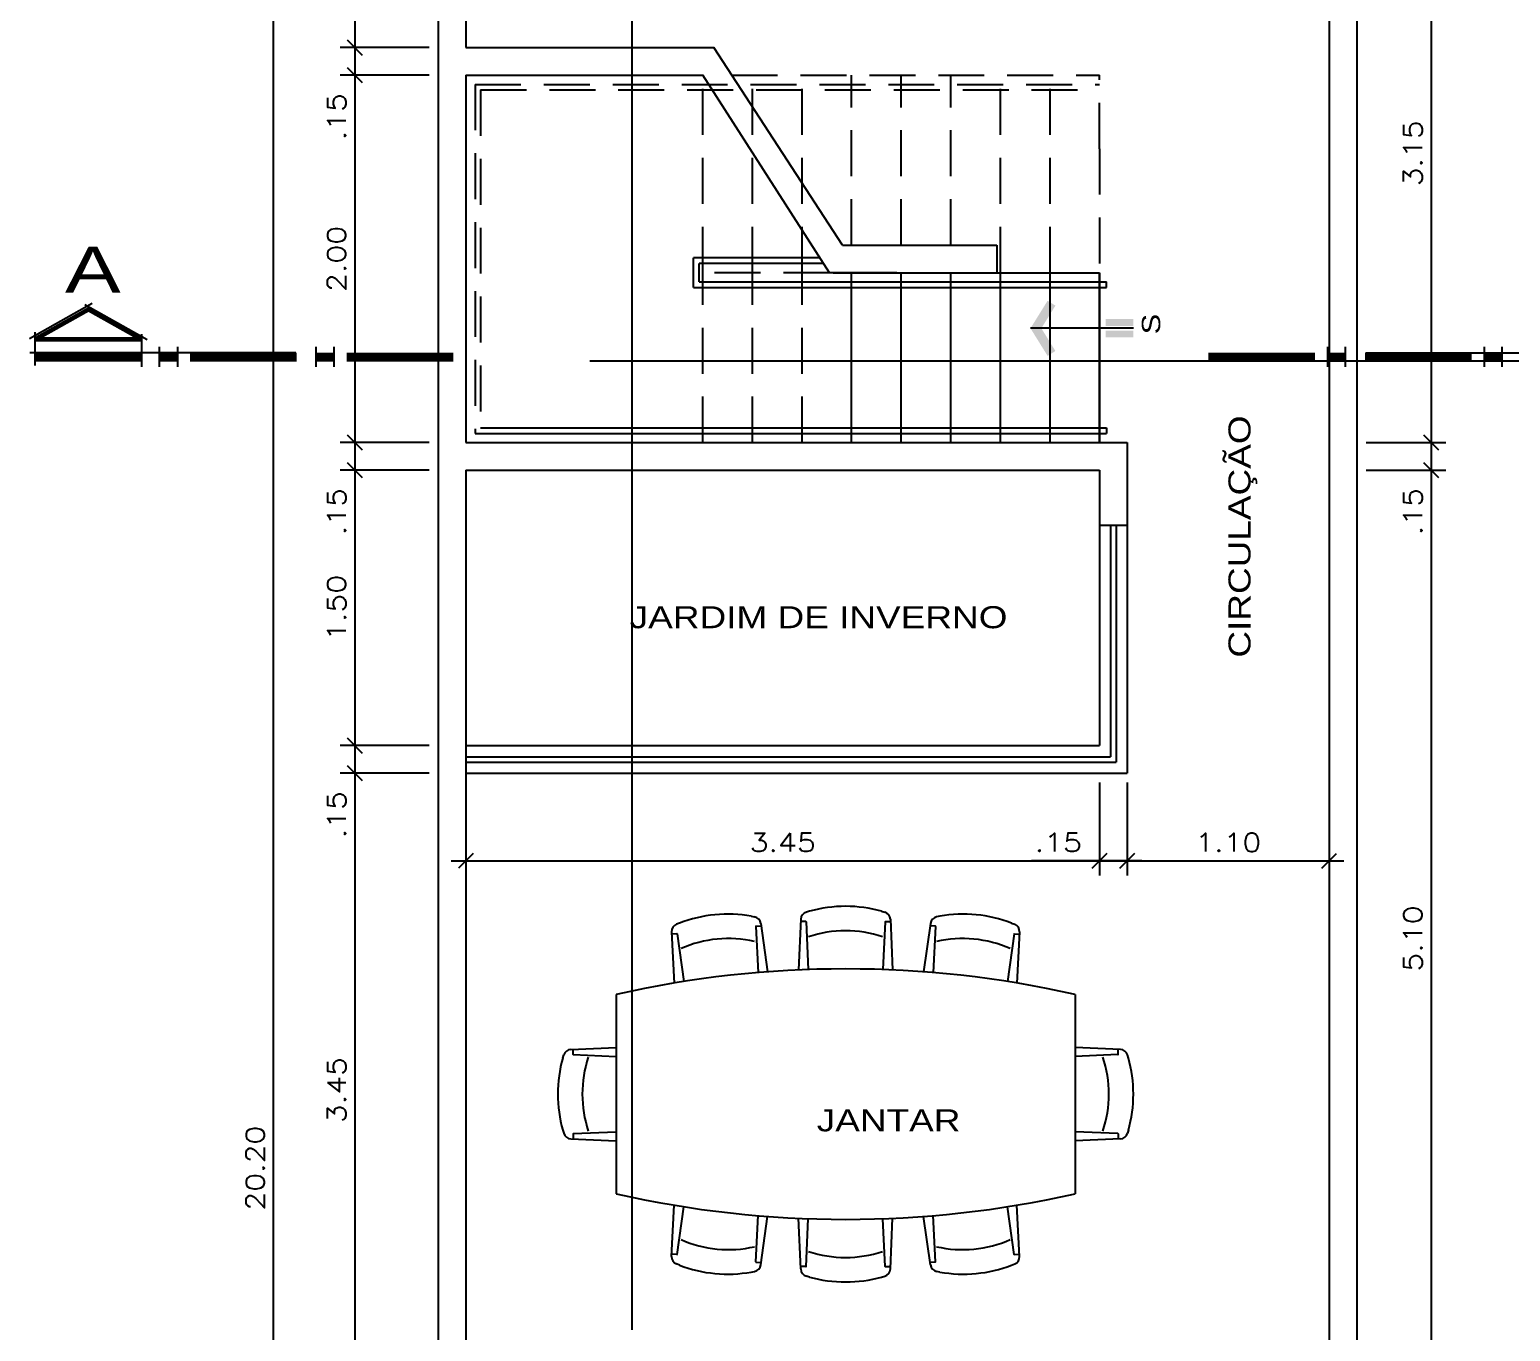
# Model space of a CAD drawing. Extents: x -6 to 123, y -41 to 65.
# Drawn here: x -5.5 to 2.56, y -3.19 to 3.9 of the extents above; entities that cross this region are included whole.
import ezdxf

# ---------------------------------------------------------------- set-up
doc = ezdxf.new("R2010")
doc.units = 0
doc.header["$MEASUREMENT"] = 0
doc.linetypes.add('ACAD_ISO10W100', pattern=[18.5, 12, -3, 0.5, -3])
doc.linetypes.add('DASHED2', pattern=[0.375, 0.25, -0.125])
doc.layers.get('0').update_dxf_attribs({"linetype": 'CONTINUOUS'})
doc.layers.get('DEFPOINTS').update_dxf_attribs({"linetype": 'CONTINUOUS'})
for name, color, linetype in [('ACESSÓRIO', 2, 'CONTINUOUS'), ('CORRIMÃO', 2, 'CONTINUOUS'), ('CORTE', 6, 'CONTINUOUS'), ('CT', 1, 'CONTINUOUS'), ('ESCADA', 8, 'CONTINUOUS'), ('ESPEC', 2, 'CONTINUOUS'), ('HAX', 20, 'CONTINUOUS'), ('JANELA', 2, 'CONTINUOUS'), ('LCORTE', 9, 'ACAD_ISO10W100'), ('PAREDE', 5, 'CONTINUOUS'), ('PROJEÇÃO', 1, 'DASHED2'), ('T1', 3, 'CONTINUOUS'), ('T2', 6, 'CONTINUOUS'), ('TELHA', 30, 'CONTINUOUS')]:
    doc.layers.add(name, color=color, linetype=linetype)
doc.styles.add('ARIAL', font='arial.ttf')
doc.styles.add('SIMPLEX', font='simplex.shx', dxfattribs={"width": 1.2})
doc.dimstyles.new('CT-50', dxfattribs={"dimtxt": 0.1, "dimasz": 0.08, "dimexe": 0.08, "dimexo": 0.05, "dimgap": 0.05, "dimtad": 1, "dimzin": 4, "dimdsep": 46, "dimtxsty": 'SIMPLEX', "dimblk1": 'OBLIQUE', "dimblk2": 'OBLIQUE', "dimsah": 1, "dimcen": 0.08, "dimdle": 0.08, "dimclrt": 3, "dimadec": 0, "dimazin": 0, "dimtfac": 1, "dimtmove": 0, "dimatfit": 3, "dimldrblk": 'OBLIQUE', "dimfxl": 1, "dimtolj": 1, "dimtzin": 4, "dimarcsym": 0})

# ---------------------------------------------------------------- blocks, each defined once
blk = doc.blocks.new('_OBLIQUE')
at = {"color": 0, "linetype": 'ByBlock'}
blk.add_line((-0.5, -0.5), (0.5, 0.5), dxfattribs=at)
blk = doc.blocks.new('*D14')
at = {"color": 0, "linetype": 'ByBlock'}
for p, q in [((-3.7313, 7.7281), (-3.7313, 3.7181)), ((-3.3275, 7.6481), (-3.8113, 7.6481)), ((-3.3275, 3.7981), (-3.8113, 3.7981))]:
    blk.add_line(p, q, dxfattribs=at)
at = {"layer": 'DEFPOINTS', "color": 0, "linetype": 'ByBlock'}
for p in [(-3.2775, 7.6481), (-3.7313, 3.7981), (-3.2775, 3.7981)]:
    blk.add_point(p, dxfattribs=at)
at = {"color": 0, "linetype": 'ByBlock', "xscale": 0.08, "yscale": 0.08, "zscale": 0.08}
for p, rotation in [((-3.7313, 7.6481), 90), ((-3.7313, 3.7981), 270)]:
    blk.add_blockref('_OBLIQUE', p, dxfattribs=dict(at, rotation=rotation))
at = {"color": 3, "linetype": 'ByBlock', "insert": (-3.8313, 5.7231), "char_height": 0.1, "attachment_point": 5, "rotation": 90, "style": 'SIMPLEX'}
blk.add_mtext('\\A1;3.85', dxfattribs=at)
blk = doc.blocks.new('*D15')
at = {"color": 0, "linetype": 'ByBlock'}
for p, q in [((-3.7313, 3.8781), (-3.7313, 3.6481)), ((-3.3275, 3.7981), (-3.8113, 3.7981)), ((-3.3275, 3.6481), (-3.8113, 3.6481)), ((-3.7313, 3.6481), (-3.7313, 3.2776))]:
    blk.add_line(p, q, dxfattribs=at)
at = {"layer": 'DEFPOINTS', "color": 0, "linetype": 'ByBlock'}
for p in [(-3.2775, 3.7981), (-3.7313, 3.6481), (-3.2775, 3.6481)]:
    blk.add_point(p, dxfattribs=at)
at = {"color": 0, "linetype": 'ByBlock', "xscale": 0.08, "yscale": 0.08, "zscale": 0.08}
for p, rotation in [((-3.7313, 3.7981), 90), ((-3.7313, 3.6481), 270)]:
    blk.add_blockref('_OBLIQUE', p, dxfattribs=dict(at, rotation=rotation))
at = {"color": 3, "linetype": 'ByBlock', "insert": (-3.8313, 3.4228), "char_height": 0.1, "attachment_point": 5, "rotation": 90, "style": 'SIMPLEX'}
blk.add_mtext('\\A1;.15', dxfattribs=at)
blk = doc.blocks.new('*D16')
at = {"color": 0, "linetype": 'ByBlock'}
for p, q in [((-3.7313, 3.7281), (-3.7313, 1.5681)), ((-3.3275, 3.6481), (-3.8113, 3.6481)), ((-3.3275, 1.6481), (-3.8113, 1.6481))]:
    blk.add_line(p, q, dxfattribs=at)
at = {"layer": 'DEFPOINTS', "color": 0, "linetype": 'ByBlock'}
for p in [(-3.2775, 3.6481), (-3.7313, 1.6481), (-3.2775, 1.6481)]:
    blk.add_point(p, dxfattribs=at)
at = {"color": 0, "linetype": 'ByBlock', "xscale": 0.08, "yscale": 0.08, "zscale": 0.08}
for p, rotation in [((-3.7313, 3.6481), 90), ((-3.7313, 1.6481), 270)]:
    blk.add_blockref('_OBLIQUE', p, dxfattribs=dict(at, rotation=rotation))
at = {"color": 3, "linetype": 'ByBlock', "insert": (-3.8313, 2.6481), "char_height": 0.1, "attachment_point": 5, "rotation": 90, "style": 'SIMPLEX'}
blk.add_mtext('\\A1;2.00', dxfattribs=at)
blk = doc.blocks.new('*D17')
at = {"color": 0, "linetype": 'ByBlock'}
for p, q in [((-3.7313, 1.7281), (-3.7313, 1.4981)), ((-3.3275, 1.6481), (-3.8113, 1.6481)), ((-3.3275, 1.4981), (-3.8113, 1.4981)), ((-3.7313, 1.4981), (-3.7313, 1.1276))]:
    blk.add_line(p, q, dxfattribs=at)
at = {"layer": 'DEFPOINTS', "color": 0, "linetype": 'ByBlock'}
for p in [(-3.2775, 1.6481), (-3.7313, 1.4981), (-3.2775, 1.4981)]:
    blk.add_point(p, dxfattribs=at)
at = {"color": 0, "linetype": 'ByBlock', "xscale": 0.08, "yscale": 0.08, "zscale": 0.08}
for p, rotation in [((-3.7313, 1.6481), 90), ((-3.7313, 1.4981), 270)]:
    blk.add_blockref('_OBLIQUE', p, dxfattribs=dict(at, rotation=rotation))
at = {"color": 3, "linetype": 'ByBlock', "insert": (-3.8313, 1.2728), "char_height": 0.1, "attachment_point": 5, "rotation": 90, "style": 'SIMPLEX'}
blk.add_mtext('\\A1;.15', dxfattribs=at)
blk = doc.blocks.new('*D18')
at = {"color": 0, "linetype": 'ByBlock'}
for p, q in [((-3.7313, 1.5781), (-3.7313, -0.0819)), ((-3.3275, 1.4981), (-3.8113, 1.4981)), ((-3.3275, -0.0019), (-3.8113, -0.0019))]:
    blk.add_line(p, q, dxfattribs=at)
at = {"layer": 'DEFPOINTS', "color": 0, "linetype": 'ByBlock'}
for p in [(-3.2775, 1.4981), (-3.7313, -0.0019), (-3.2775, -0.0019)]:
    blk.add_point(p, dxfattribs=at)
at = {"color": 0, "linetype": 'ByBlock', "xscale": 0.08, "yscale": 0.08, "zscale": 0.08}
for p, rotation in [((-3.7313, 1.4981), 90), ((-3.7313, -0.0019), 270)]:
    blk.add_blockref('_OBLIQUE', p, dxfattribs=dict(at, rotation=rotation))
at = {"color": 3, "linetype": 'ByBlock', "insert": (-3.8313, 0.7481), "char_height": 0.1, "attachment_point": 5, "rotation": 90, "style": 'SIMPLEX'}
blk.add_mtext('\\A1;1.50', dxfattribs=at)
blk = doc.blocks.new('*D19')
at = {"color": 0, "linetype": 'ByBlock'}
for p, q in [((-3.7313, 0.0781), (-3.7313, -0.1519)), ((-3.3275, -0.0019), (-3.8113, -0.0019)), ((-3.3275, -0.1519), (-3.8113, -0.1519)), ((-3.7313, -0.1519), (-3.7313, -0.5224))]:
    blk.add_line(p, q, dxfattribs=at)
at = {"layer": 'DEFPOINTS', "color": 0, "linetype": 'ByBlock'}
for p in [(-3.2775, -0.0019), (-3.7313, -0.1519), (-3.2775, -0.1519)]:
    blk.add_point(p, dxfattribs=at)
at = {"color": 0, "linetype": 'ByBlock', "xscale": 0.08, "yscale": 0.08, "zscale": 0.08}
for p, rotation in [((-3.7313, -0.0019), 90), ((-3.7313, -0.1519), 270)]:
    blk.add_blockref('_OBLIQUE', p, dxfattribs=dict(at, rotation=rotation))
at = {"color": 3, "linetype": 'ByBlock', "insert": (-3.8313, -0.3772), "char_height": 0.1, "attachment_point": 5, "rotation": 90, "style": 'SIMPLEX'}
blk.add_mtext('\\A1;.15', dxfattribs=at)
blk = doc.blocks.new('*D20')
at = {"color": 0, "linetype": 'ByBlock'}
for p, q in [((-3.7313, -0.0719), (-3.7313, -3.6819)), ((-3.3275, -0.1519), (-3.8113, -0.1519)), ((-3.3275, -3.6019), (-3.8113, -3.6019))]:
    blk.add_line(p, q, dxfattribs=at)
at = {"layer": 'DEFPOINTS', "color": 0, "linetype": 'ByBlock'}
for p in [(-3.2775, -0.1519), (-3.7313, -3.6019), (-3.2775, -3.6019)]:
    blk.add_point(p, dxfattribs=at)
at = {"color": 0, "linetype": 'ByBlock', "xscale": 0.08, "yscale": 0.08, "zscale": 0.08}
for p, rotation in [((-3.7313, -0.1519), 90), ((-3.7313, -3.6019), 270)]:
    blk.add_blockref('_OBLIQUE', p, dxfattribs=dict(at, rotation=rotation))
at = {"color": 3, "linetype": 'ByBlock', "insert": (-3.8313, -1.8769), "char_height": 0.1, "attachment_point": 5, "rotation": 90, "style": 'SIMPLEX'}
blk.add_mtext('\\A1;3.45', dxfattribs=at)
blk = doc.blocks.new('*D26')
at = {"color": 0, "linetype": 'ByBlock'}
for p, q in [((-4.1737, -12.4819), (-4.1737, 7.8781)), ((-3.3275, 7.7981), (-4.2537, 7.7981)), ((-3.3275, -12.4019), (-4.2537, -12.4019))]:
    blk.add_line(p, q, dxfattribs=at)
at = {"layer": 'DEFPOINTS', "color": 0, "linetype": 'ByBlock'}
for p in [(-4.1737, 7.7981), (-3.2775, 7.7981), (-3.2775, -12.4019)]:
    blk.add_point(p, dxfattribs=at)
at = {"color": 0, "linetype": 'ByBlock', "xscale": 0.08, "yscale": 0.08, "zscale": 0.08}
for p, rotation in [((-4.1737, 7.7981), 90), ((-4.1737, -12.4019), 270)]:
    blk.add_blockref('_OBLIQUE', p, dxfattribs=dict(at, rotation=rotation))
at = {"color": 3, "linetype": 'ByBlock', "insert": (-4.2737, -2.3019), "char_height": 0.1, "attachment_point": 5, "rotation": 90, "style": 'SIMPLEX'}
blk.add_mtext('\\A1;20.20', dxfattribs=at)
blk = doc.blocks.new('*D30')
at = {"color": 0, "linetype": 'ByBlock'}
for p, q in [((-3.1275, -0.2019), (-3.1275, -0.709)), ((0.3225, -0.2019), (0.3225, -0.709)), ((-3.2075, -0.629), (0.4025, -0.629))]:
    blk.add_line(p, q, dxfattribs=at)
at = {"layer": 'DEFPOINTS', "color": 0, "linetype": 'ByBlock'}
for p in [(-3.1275, -0.1519), (0.3225, -0.1519), (0.3225, -0.629)]:
    blk.add_point(p, dxfattribs=at)
at = {"color": 0, "linetype": 'ByBlock', "xscale": 0.08, "yscale": 0.08, "zscale": 0.08, "rotation": 180}
blk.add_blockref('_OBLIQUE', (-3.1275, -0.629), dxfattribs=at)
at = {"color": 0, "linetype": 'ByBlock', "xscale": 0.08, "yscale": 0.08, "zscale": 0.08}
blk.add_blockref('_OBLIQUE', (0.3225, -0.629), dxfattribs=at)
at = {"color": 3, "linetype": 'ByBlock', "insert": (-1.4025, -0.529), "char_height": 0.1, "attachment_point": 5, "style": 'SIMPLEX'}
blk.add_mtext('\\A1;3.45', dxfattribs=at)
blk = doc.blocks.new('*D31')
at = {"color": 0, "linetype": 'ByBlock'}
for p, q in [((0.3225, -0.2019), (0.3225, -0.709)), ((0.4725, -0.2019), (0.4725, -0.709)), ((0.3225, -0.629), (-0.048, -0.629)), ((0.5525, -0.629), (0.3225, -0.629))]:
    blk.add_line(p, q, dxfattribs=at)
at = {"layer": 'DEFPOINTS', "color": 0, "linetype": 'ByBlock'}
for p in [(0.3225, -0.1519), (0.4725, -0.1519), (0.4725, -0.629)]:
    blk.add_point(p, dxfattribs=at)
at = {"color": 0, "linetype": 'ByBlock', "xscale": 0.08, "yscale": 0.08, "zscale": 0.08, "rotation": 180}
blk.add_blockref('_OBLIQUE', (0.3225, -0.629), dxfattribs=at)
at = {"color": 0, "linetype": 'ByBlock', "xscale": 0.08, "yscale": 0.08, "zscale": 0.08}
blk.add_blockref('_OBLIQUE', (0.4725, -0.629), dxfattribs=at)
at = {"color": 3, "linetype": 'ByBlock', "insert": (0.0973, -0.529), "char_height": 0.1, "attachment_point": 5, "style": 'SIMPLEX'}
blk.add_mtext('\\A1;.15', dxfattribs=at)
blk = doc.blocks.new('*D32')
at = {"color": 0, "linetype": 'ByBlock'}
for p, q in [((0.4725, -0.2019), (0.4725, -0.709)), ((1.5725, -0.2019), (1.5725, -0.709)), ((0.3925, -0.629), (1.6525, -0.629))]:
    blk.add_line(p, q, dxfattribs=at)
at = {"layer": 'DEFPOINTS', "color": 0, "linetype": 'ByBlock'}
for p in [(0.4725, -0.1519), (1.5725, -0.1519), (1.5725, -0.629)]:
    blk.add_point(p, dxfattribs=at)
at = {"color": 0, "linetype": 'ByBlock', "xscale": 0.08, "yscale": 0.08, "zscale": 0.08, "rotation": 180}
blk.add_blockref('_OBLIQUE', (0.4725, -0.629), dxfattribs=at)
at = {"color": 0, "linetype": 'ByBlock', "xscale": 0.08, "yscale": 0.08, "zscale": 0.08}
blk.add_blockref('_OBLIQUE', (1.5725, -0.629), dxfattribs=at)
at = {"color": 3, "linetype": 'ByBlock', "insert": (1.0225, -0.529), "char_height": 0.1, "attachment_point": 5, "style": 'SIMPLEX'}
blk.add_mtext('\\A1;1.10', dxfattribs=at)
blk = doc.blocks.new('*D33')
at = {"color": 0, "linetype": 'ByBlock'}
for p, q in [((2.1274, 4.8781), (2.1274, 1.5681)), ((1.7725, 4.7981), (2.2074, 4.7981)), ((1.7725, 1.6481), (2.2074, 1.6481))]:
    blk.add_line(p, q, dxfattribs=at)
at = {"layer": 'DEFPOINTS', "color": 0, "linetype": 'ByBlock'}
for p in [(1.7225, 4.7981), (1.7225, 1.6481), (2.1274, 1.6481)]:
    blk.add_point(p, dxfattribs=at)
at = {"color": 0, "linetype": 'ByBlock', "xscale": 0.08, "yscale": 0.08, "zscale": 0.08}
for p, rotation in [((2.1274, 4.7981), 90), ((2.1274, 1.6481), 270)]:
    blk.add_blockref('_OBLIQUE', p, dxfattribs=dict(at, rotation=rotation))
at = {"color": 3, "linetype": 'ByBlock', "insert": (2.0274, 3.2231), "char_height": 0.1, "attachment_point": 5, "rotation": 90, "style": 'SIMPLEX'}
blk.add_mtext('\\A1;3.15', dxfattribs=at)
blk = doc.blocks.new('*D34')
at = {"color": 0, "linetype": 'ByBlock'}
for p, q in [((2.1274, 1.7281), (2.1274, 1.4981)), ((1.7725, 1.6481), (2.2074, 1.6481)), ((1.7725, 1.4981), (2.2074, 1.4981)), ((2.1274, 1.4981), (2.1274, 1.1276))]:
    blk.add_line(p, q, dxfattribs=at)
at = {"layer": 'DEFPOINTS', "color": 0, "linetype": 'ByBlock'}
for p in [(1.7225, 1.6481), (1.7225, 1.4981), (2.1274, 1.4981)]:
    blk.add_point(p, dxfattribs=at)
at = {"color": 0, "linetype": 'ByBlock', "xscale": 0.08, "yscale": 0.08, "zscale": 0.08}
for p, rotation in [((2.1274, 1.6481), 90), ((2.1274, 1.4981), 270)]:
    blk.add_blockref('_OBLIQUE', p, dxfattribs=dict(at, rotation=rotation))
at = {"color": 3, "linetype": 'ByBlock', "insert": (2.0274, 1.2728), "char_height": 0.1, "attachment_point": 5, "rotation": 90, "style": 'SIMPLEX'}
blk.add_mtext('\\A1;.15', dxfattribs=at)
blk = doc.blocks.new('*D35')
at = {"color": 0, "linetype": 'ByBlock'}
for p, q in [((2.1274, 1.5781), (2.1274, -3.6819)), ((1.7725, 1.4981), (2.2074, 1.4981)), ((1.7725, -3.6019), (2.2074, -3.6019))]:
    blk.add_line(p, q, dxfattribs=at)
at = {"layer": 'DEFPOINTS', "color": 0, "linetype": 'ByBlock'}
for p in [(1.7225, 1.4981), (1.7225, -3.6019), (2.1274, -3.6019)]:
    blk.add_point(p, dxfattribs=at)
at = {"color": 0, "linetype": 'ByBlock', "xscale": 0.08, "yscale": 0.08, "zscale": 0.08}
for p, rotation in [((2.1274, 1.4981), 90), ((2.1274, -3.6019), 270)]:
    blk.add_blockref('_OBLIQUE', p, dxfattribs=dict(at, rotation=rotation))
at = {"color": 3, "linetype": 'ByBlock', "insert": (2.0274, -1.0519), "char_height": 0.1, "attachment_point": 5, "rotation": 90, "style": 'SIMPLEX'}
blk.add_mtext('\\A1;5.10', dxfattribs=at)
blk = doc.blocks.new('INDDIRF')
at = {"color": 4, "linetype": 'ByBlock'}
for points in [[(0, 0), (1.86, 3), (1.18, 0), (2.71, 2.47)], [(0, 0), (1.86, -3), (1.18, 0), (2.71, -2.47)]]:
    blk.add_solid(points, dxfattribs=at)
blk = doc.blocks.new('INDDIRI')
at = {"color": 4, "linetype": 'ByBlock'}
for points in [[(0, 1), (0, 0.25), (3, 1), (3, 0.25)], [(0, -0.25), (0, -1), (3, -0.25), (3, -1)]]:
    blk.add_solid(points, dxfattribs=at)
blk = doc.blocks.new('SETA')
at = {"layer": 'ESPEC'}
blk.add_lwpolyline([(20.63, 0.97), (-7.37, 0.97), (-35.37, 0.97)], dxfattribs=at)
at = {"layer": 'ESPEC', "xscale": 5, "yscale": 5, "zscale": 5}
blk.add_blockref('INDDIRF', (-35.37, 0.97), dxfattribs=at)
at = {"layer": 'ESPEC', "xscale": 5, "yscale": 5, "zscale": 5, "rotation": 180}
blk.add_blockref('INDDIRI', (20.63, 0.97), dxfattribs=at)
blk = doc.blocks.new('A$C51A91FD5')
at = {"layer": 'ACESSÓRIO'}
for p, q in [((0.8264, 3.1061), (0.8091, 3.101)), ((1.2186, 3.1061), (1.2359, 3.101)), ((0.7787, 3.0622), (0.7678, 2.8153)), ((0.8064, 3.0496), (0.781, 3.0496)), ((0.8074, 3.0485), (0.8178, 2.8153)), ((1.2375, 3.0485), (1.2272, 2.8153)), ((1.2386, 3.0496), (1.2679, 3.0496)), ((1.2662, 3.0622), (1.2772, 2.8153)), ((1.5651, 2.8153), (0.4799, 2.8153)), ((0.1392, 2.5134), (0.4179, 2.4993)), ((0.1492, 2.4847), (0.1519, 2.5128)), ((1.9058, 2.5134), (1.627, 2.4993)), ((1.8957, 2.4847), (1.8931, 2.5128)), ((0.091, 2.4702), (0.0978, 2.4869)), ((0.1501, 2.4835), (0.4095, 2.4472)), ((1.8948, 2.4835), (1.6355, 2.4472)), ((1.9539, 2.4702), (1.9472, 2.4869)), ((0.0539, 2.0797), (0.0573, 2.062)), ((0.093, 2.0282), (0.3567, 1.9912)), ((0.1082, 2.0545), (0.1056, 2.0264)), ((0.1093, 2.0554), (0.3608, 2.0427)), ((1.9356, 2.0554), (1.6842, 2.0427)), ((1.952, 2.0282), (1.6883, 1.9912)), ((1.9367, 2.0545), (1.9394, 2.0264)), ((1.9911, 2.0797), (1.9876, 2.062)), ((0.0267, 1.7625), (0.0318, 1.7798)), ((0.0706, 1.8101), (0.3465, 1.8224)), ((0.0832, 1.7825), (0.0832, 1.8107)), ((0.0843, 1.7814), (0.3444, 1.7699)), ((1.9744, 1.8101), (1.6984, 1.8224)), ((1.9607, 1.7814), (1.7006, 1.7699)), ((1.9617, 1.7825), (1.9617, 1.8107)), ((2.0182, 1.7625), (2.0131, 1.7798)), ((0.0267, 1.3703), (0.0318, 1.353)), ((2.0182, 1.3703), (2.0131, 1.353)), ((0.0706, 1.3227), (0.3465, 1.3104)), ((0.0832, 1.3503), (0.0832, 1.3221)), ((0.0843, 1.3514), (0.3444, 1.3629)), ((1.9744, 1.3227), (1.6984, 1.3104)), ((1.9607, 1.3514), (1.7006, 1.3629)), ((1.9617, 1.3503), (1.9617, 1.3221)), ((0.093, 1.1046), (0.3567, 1.1416)), ((1.952, 1.1046), (1.6883, 1.1416)), ((0.0539, 1.0531), (0.0573, 1.0708)), ((0.1082, 1.0783), (0.1056, 1.1064)), ((0.1093, 1.0774), (0.3608, 1.0901)), ((1.9356, 1.0774), (1.6842, 1.0901)), ((1.9367, 1.0783), (1.9394, 1.1064)), ((1.9911, 1.0531), (1.9876, 1.0708)), ((0.091, 0.6626), (0.0978, 0.6459)), ((0.1492, 0.6481), (0.1519, 0.62)), ((0.1501, 0.6492), (0.4095, 0.6856)), ((1.8948, 0.6492), (1.6355, 0.6856)), ((1.8957, 0.6481), (1.8931, 0.62)), ((1.9539, 0.6626), (1.9472, 0.6459)), ((0.1392, 0.6194), (0.4179, 0.6335)), ((1.9058, 0.6194), (1.627, 0.6335)), ((1.5651, 0.3175), (0.4799, 0.3175)), ((0.7787, 0.0706), (0.7678, 0.3175)), ((0.8074, 0.0843), (0.8178, 0.3175)), ((1.2375, 0.0843), (1.2272, 0.3175)), ((1.2662, 0.0706), (1.2772, 0.3175)), ((0.8064, 0.0832), (0.781, 0.0832)), ((1.2386, 0.0832), (1.2679, 0.0832)), ((0.8264, 0.0267), (0.8091, 0.0318)), ((1.2186, 0.0267), (1.2359, 0.0318))]:
    blk.add_line(p, q, dxfattribs=at)
for centre, radius, start, end in [((0.821, 3.0604), 0.0423, 106.41992, 177.45961), ((1.0225, 2.4002), 0.7326, 74.47479, 105.52521), ((1.2239, 3.0604), 0.0423, 2.54039, 73.58008), ((0.8064, 3.0485), 0.00106, 2.54039, 90), ((1.0226, 2.3627), 0.6368, 71.58125, 108.41875), ((1.2386, 3.0485), 0.00106, 90, 177.45961), ((6.016, 1.5664), 5.6753, 167.28748, 192.71252), ((-3.9711, 1.5664), 5.6753, 347.28748, 12.71252), ((0.1371, 2.4711), 0.0423, 87.10013, 158.13982), ((1.9079, 2.4711), 0.0423, 21.86018, 92.89987), ((0.7752, 2.208), 0.7326, 159.03453, 190.08495), ((0.1503, 2.4846), 0.00106, 174.55974, 262.01935), ((0.8125, 2.2046), 0.6368, 156.14099, 192.97849), ((1.2325, 2.2046), 0.6368, 347.02151, 23.85901), ((1.8947, 2.4846), 0.00106, 277.98065, 5.44026), ((1.2698, 2.208), 0.7326, 349.91505, 20.96547), ((0.0989, 2.0701), 0.0423, 190.97966, 262.01935), ((0.1093, 2.0544), 0.00106, 87.10013, 174.55974), ((1.9357, 2.0544), 0.00106, 5.44026, 92.89987), ((1.9461, 2.0701), 0.0423, 277.98065, 349.02034), ((0.0724, 1.7678), 0.0423, 92.54039, 163.58008), ((0.0843, 1.7825), 0.00106, 180, 267.45961), ((1.9606, 1.7825), 0.00106, 272.54039, 360), ((1.9725, 1.7678), 0.0423, 16.41992, 87.45961), ((0.7326, 1.5664), 0.7326, 164.47479, 195.52521), ((0.7701, 1.5663), 0.6368, 161.58125, 198.41875), ((1.2749, 1.5663), 0.6368, 341.58125, 18.41875), ((1.3123, 1.5664), 0.7326, 344.47479, 15.52521), ((0.0724, 1.365), 0.0423, 196.41992, 267.45961), ((0.0843, 1.3503), 0.00106, 92.54039, 180), ((1.9606, 1.3503), 0.00106, 0, 87.45961), ((1.9725, 1.365), 0.0423, 272.54039, 343.58008), ((0.7752, 0.9248), 0.7326, 169.91505, 200.96547), ((0.0989, 1.0627), 0.0423, 97.98065, 169.02034), ((0.1093, 1.0784), 0.00106, 185.44026, 272.89987), ((0.8125, 0.9282), 0.6368, 167.02151, 203.85901), ((1.2325, 0.9282), 0.6368, 336.14099, 12.97849), ((1.9357, 1.0784), 0.00106, 267.10013, 354.55974), ((1.9461, 1.0627), 0.0423, 10.97966, 82.01935), ((1.2698, 0.9248), 0.7326, 339.03453, 10.08495), ((0.1371, 0.6617), 0.0423, 201.86018, 272.89987), ((0.1503, 0.6482), 0.00106, 97.98065, 185.44026), ((1.8947, 0.6482), 0.00106, 354.55974, 82.01935), ((1.9079, 0.6617), 0.0423, 267.10013, 338.13982), ((1.0226, 0.7701), 0.6368, 251.58125, 288.41875), ((0.8064, 0.0843), 0.00106, 270, 357.45961), ((1.2386, 0.0843), 0.00106, 182.54039, 270), ((0.821, 0.0724), 0.0423, 182.54039, 253.58008), ((1.0225, 0.7326), 0.7326, 254.47479, 285.52521), ((1.2239, 0.0724), 0.0423, 286.41992, 357.45961)]:
    blk.add_arc(centre, radius, start, end, dxfattribs=at)

msp = doc.modelspace()

# ---------------------------------------------------------------- linework, layer by layer
at = {"layer": 'CORRIMÃO'}
for p, q in [((-1.1997, 2.6531), (-1.8875, 2.6531)), ((-1.8875, 2.4931), (-1.8875, 2.6531)), ((-1.1804, 2.6231), (-1.8575, 2.6231)), ((-1.8575, 2.5231), (-1.8575, 2.6231)), ((-1.8575, 2.5231), (0.3592, 2.5231)), ((0.3592, 2.4931), (0.3592, 2.5231)), ((-1.8875, 2.4931), (0.3592, 2.4931)), ((-3.0775, 1.6981), (0.3592, 1.6981)), ((-3.0475, 1.7281), (0.3592, 1.7281)), ((0.3592, 1.7281), (0.3592, 1.6981))]:
    msp.add_line(p, q, dxfattribs=at)
at = {"layer": 'CORTE', "color": 2}
for p, q in [((-5.1616, 2.4046), (-5.502, 2.2135)), ((-4.8628, 2.2078), (-5.2016, 2.3981)), ((-4.8913, 2.0609), (-4.8913, 2.238)), ((-4.0526, 2.1374), (-5.5005, 2.1374)), ((-4.7946, 2.0609), (-4.7946, 2.1693)), ((-4.6978, 2.1693), (-4.6978, 2.0609)), ((-3.9421, 2.0609), (-3.9421, 2.1693)), ((-3.8453, 2.1693), (-3.8453, 2.0609)), ((1.5637, 2.1693), (1.5637, 2.0609)), ((1.6604, 2.0609), (1.6604, 2.1693)), ((1.7709, 2.1374), (3.2188, 2.1374)), ((2.4161, 2.1693), (2.4161, 2.0609)), ((2.5129, 2.0609), (2.5129, 2.1693))]:
    msp.add_line(p, q, dxfattribs=at)
for points, const_width in [([(-4.8913, 2.21), (-5.1816, 2.373), (-5.4719, 2.21)], 0.0242), ([(-5.4719, 2.21), (-4.8913, 2.21)], 0.0242), ([(-4.8913, 2.1132), (-5.4719, 2.1132)], 0.0484), ([(-4.6978, 2.1132), (-4.7946, 2.1132)], 0.0484), ([(-4.629, 2.1132), (-4.0484, 2.1132)], 0.0484), ([(-3.8453, 2.1132), (-3.9421, 2.1132)], 0.0484), ([(-3.7766, 2.1132), (-3.196, 2.1132)], 0.0484), ([(1.4949, 2.1132), (0.9143, 2.1132)], 0.0484), ([(1.5637, 2.1132), (1.6604, 2.1132)], 0.0484), ([(2.3474, 2.1132), (1.7668, 2.1132)], 0.0484), ([(2.4161, 2.1132), (2.5129, 2.1132)], 0.0484)]:
    msp.add_lwpolyline(points, dxfattribs=dict(at, const_width=const_width))
at = {"layer": 'ESCADA'}
for p, q in [((-1.0275, 1.6481), (-1.0275, 2.5731)), ((-0.7575, 1.6481), (-0.7575, 2.5731)), ((-0.4875, 1.6481), (-0.4875, 2.5731)), ((-0.2375, 2.5731), (0.3225, 2.5731)), ((-0.2175, 1.6481), (-0.2175, 2.5731)), ((0.0525, 1.6481), (0.0525, 2.5731)), ((0.3225, 2.5731), (0.3225, 1.6481)), ((0.3225, 1.6481), (0.3225, 2.5731))]:
    msp.add_line(p, q, dxfattribs=at)
at = {"layer": 'JANELA'}
for p, q in [((0.3225, 1.1981), (0.3225, -0.0019)), ((0.3825, 1.1981), (0.3825, -0.0619)), ((0.4125, 1.1981), (0.4125, -0.0919)), ((0.4725, 1.1981), (0.4725, -0.1519)), ((-3.1275, -0.0019), (0.3225, -0.0019)), ((-3.1275, -0.0619), (0.3825, -0.0619)), ((-3.1275, -0.0919), (0.4125, -0.0919)), ((-3.1275, -0.1519), (0.4725, -0.1519))]:
    msp.add_line(p, q, dxfattribs=at)
at = {"layer": 'LCORTE'}
for p, q in [((-2.2242, 8.8177), (-2.2242, -14.0843)), ((9.5475, 2.092), (-4.691, 2.092))]:
    msp.add_line(p, q, dxfattribs=at)
at = {"layer": 'PAREDE'}
for p, q in [((-3.2775, 7.7981), (-3.2775, -12.4019)), ((1.7225, 7.7981), (1.7225, -12.4019)), ((-3.1275, 7.6481), (-3.1275, 3.7981)), ((1.5725, 4.7981), (1.5725, -3.6019)), ((-3.1275, 3.7981), (-1.7782, 3.7981)), ((-1.0779, 2.7231), (-1.7782, 3.7981)), ((-3.1275, 3.6481), (-3.1275, 1.6481)), ((-3.1275, 3.6481), (-1.8375, 3.6481)), ((-1.1484, 2.5731), (-1.8375, 3.6481)), ((-1.0779, 2.7231), (-0.2375, 2.7231)), ((-0.2375, 2.7231), (-0.2375, 2.5731)), ((-0.7815, 2.5731), (-1.1484, 2.5731)), ((-1.1275, 2.5731), (-0.2375, 2.5731)), ((-3.1275, 1.6481), (0.4725, 1.6481)), ((0.4725, 1.6481), (0.4725, 1.1981)), ((-3.1275, 1.4981), (0.3225, 1.4981)), ((-3.1275, 1.4981), (-3.1275, -3.6019)), ((0.3225, 1.4981), (0.3225, 1.1981)), ((0.3225, 1.1981), (0.4725, 1.1981))]:
    msp.add_line(p, q, dxfattribs=at)
at = {"layer": 'PROJEÇÃO'}
for p, q in [((-1.8375, 2.5731), (-1.8375, 3.6481)), ((-1.6805, 3.6481), (0.3225, 3.6481)), ((-1.5675, 2.5731), (-1.5675, 3.6481)), ((-1.2975, 2.5731), (-1.2975, 3.6481)), ((-1.0275, 2.7231), (-1.0275, 3.6481)), ((-0.7575, 2.7231), (-0.7575, 3.6481)), ((-0.4875, 2.7231), (-0.4875, 3.6481)), ((-0.2175, 2.5731), (-0.2175, 3.6481)), ((0.0525, 2.5731), (0.0525, 3.6481)), ((0.3225, 3.2481), (0.3225, 3.6481)), ((-3.0775, 3.5981), (0.3225, 3.5981)), ((-3.0775, 3.5981), (-3.0775, 1.6981)), ((-3.0475, 3.5681), (0.3225, 3.5681)), ((-3.0475, 3.5681), (-3.0475, 1.7281)), ((0.3225, 3.2481), (0.3225, 2.5731)), ((-1.1484, 2.5731), (-1.8375, 2.5731)), ((-1.8375, 1.6481), (-1.8375, 2.5731)), ((-1.5675, 1.6481), (-1.5675, 2.5731)), ((-1.2975, 1.6481), (-1.2975, 2.5731))]:
    msp.add_line(p, q, dxfattribs=at)
at = {"layer": 'TELHA', "color": 2}
msp.add_line((-5.4719, 2.0674), (-5.4719, 2.249), dxfattribs=at)

# ---------------------------------------------------------------- block references
at = {"layer": 'ACESSÓRIO', "rotation": 90}
msp.add_blockref('A$C51A91FD5', (0.5061, -2.9215), dxfattribs=at)
at = {"layer": 'HAX', "xscale": 0.01, "yscale": 0.01, "zscale": 0.01}
msp.add_blockref('SETA', (0.2999, 2.2605), dxfattribs=at)

# ---------------------------------------------------------------- texts
at = {"layer": 'T1', "style": 'ARIAL', "width": 1.2}
msp.add_text('S', height=0.1, rotation=90, dxfattribs=at).set_placement((0.6523, 2.2373))
at = {"layer": 'T2', "style": 'ARIAL'}
for s, height, width, p in [('A', 0.25, 1.3, (-5.3094, 2.4644)), ('JARDIM DE INVERNO', 0.12, 1.2, (-2.2355, 0.6374)), ('JANTAR', 0.12, 1.2, (-1.2173, -2.1018))]:
    msp.add_text(s, height=height, dxfattribs=dict(at, width=width)).set_placement(p)
at = {"layer": 'T2', "style": 'ARIAL', "width": 1.2}
msp.add_text('CIRCULAÇÃO', height=0.12, rotation=90, dxfattribs=at).set_placement((1.1438, 0.4772))

# ---------------------------------------------------------------- dimensions: what is measured, and where the dimension line sits
at = {"layer": 'CT'}
for base, p1, p2, picture, middle in [((-4.1737, 7.7981), (-3.2775, -12.4019), (-3.2775, 7.7981), '*D26', (-4.2737, -2.3019)), ((-3.7313, 3.7981), (-3.2775, 7.6481), (-3.2775, 3.7981), '*D14', (-3.8313, 5.7231)), ((2.1274, 1.6481), (1.7225, 4.7981), (1.7225, 1.6481), '*D33', (2.0274, 3.2231)), ((-3.7313, 3.6481), (-3.2775, 3.7981), (-3.2775, 3.6481), '*D15', (-3.8313, 3.4228)), ((-3.7313, 1.6481), (-3.2775, 3.6481), (-3.2775, 1.6481), '*D16', (-3.8313, 2.6481)), ((-3.7313, 1.4981), (-3.2775, 1.6481), (-3.2775, 1.4981), '*D17', (-3.8313, 1.2728)), ((2.1274, 1.4981), (1.7225, 1.6481), (1.7225, 1.4981), '*D34', (2.0274, 1.2728)), ((-3.7313, -0.0019), (-3.2775, 1.4981), (-3.2775, -0.0019), '*D18', (-3.8313, 0.7481)), ((2.1274, -3.6019), (1.7225, 1.4981), (1.7225, -3.6019), '*D35', (2.0274, -1.0519)), ((-3.7313, -0.1519), (-3.2775, -0.0019), (-3.2775, -0.1519), '*D19', (-3.8313, -0.3772)), ((-3.7313, -3.6019), (-3.2775, -0.1519), (-3.2775, -3.6019), '*D20', (-3.8313, -1.8769))]:
    dim = msp.add_linear_dim(base=base, p1=p1, p2=p2, angle=90, dimstyle='CT-50', dxfattribs=at)
    dim.commit()
    dim.dimension.update_dxf_attribs({"geometry": picture, "text_midpoint": middle})
for base, p1, p2, picture, middle in [((0.3225, -0.629), (-3.1275, -0.1519), (0.3225, -0.1519), '*D30', (-1.4025, -0.529)), ((1.5725, -0.629), (0.4725, -0.1519), (1.5725, -0.1519), '*D32', (1.0225, -0.529))]:
    dim = msp.add_linear_dim(base=base, p1=p1, p2=p2, dimstyle='CT-50', dxfattribs=at)
    dim.commit()
    dim.dimension.update_dxf_attribs({"geometry": picture, "text_midpoint": middle})
dim = msp.add_linear_dim(base=(0.4725, -0.629), p1=(0.3225, -0.1519), p2=(0.4725, -0.1519), dimstyle='CT-50', dxfattribs=at)
dim.commit()
dim.dimension.update_dxf_attribs({"geometry": '*D31', "text_midpoint": (0.0973, -0.629), "dimtype": 160})

doc.saveas('drawing.dxf')
